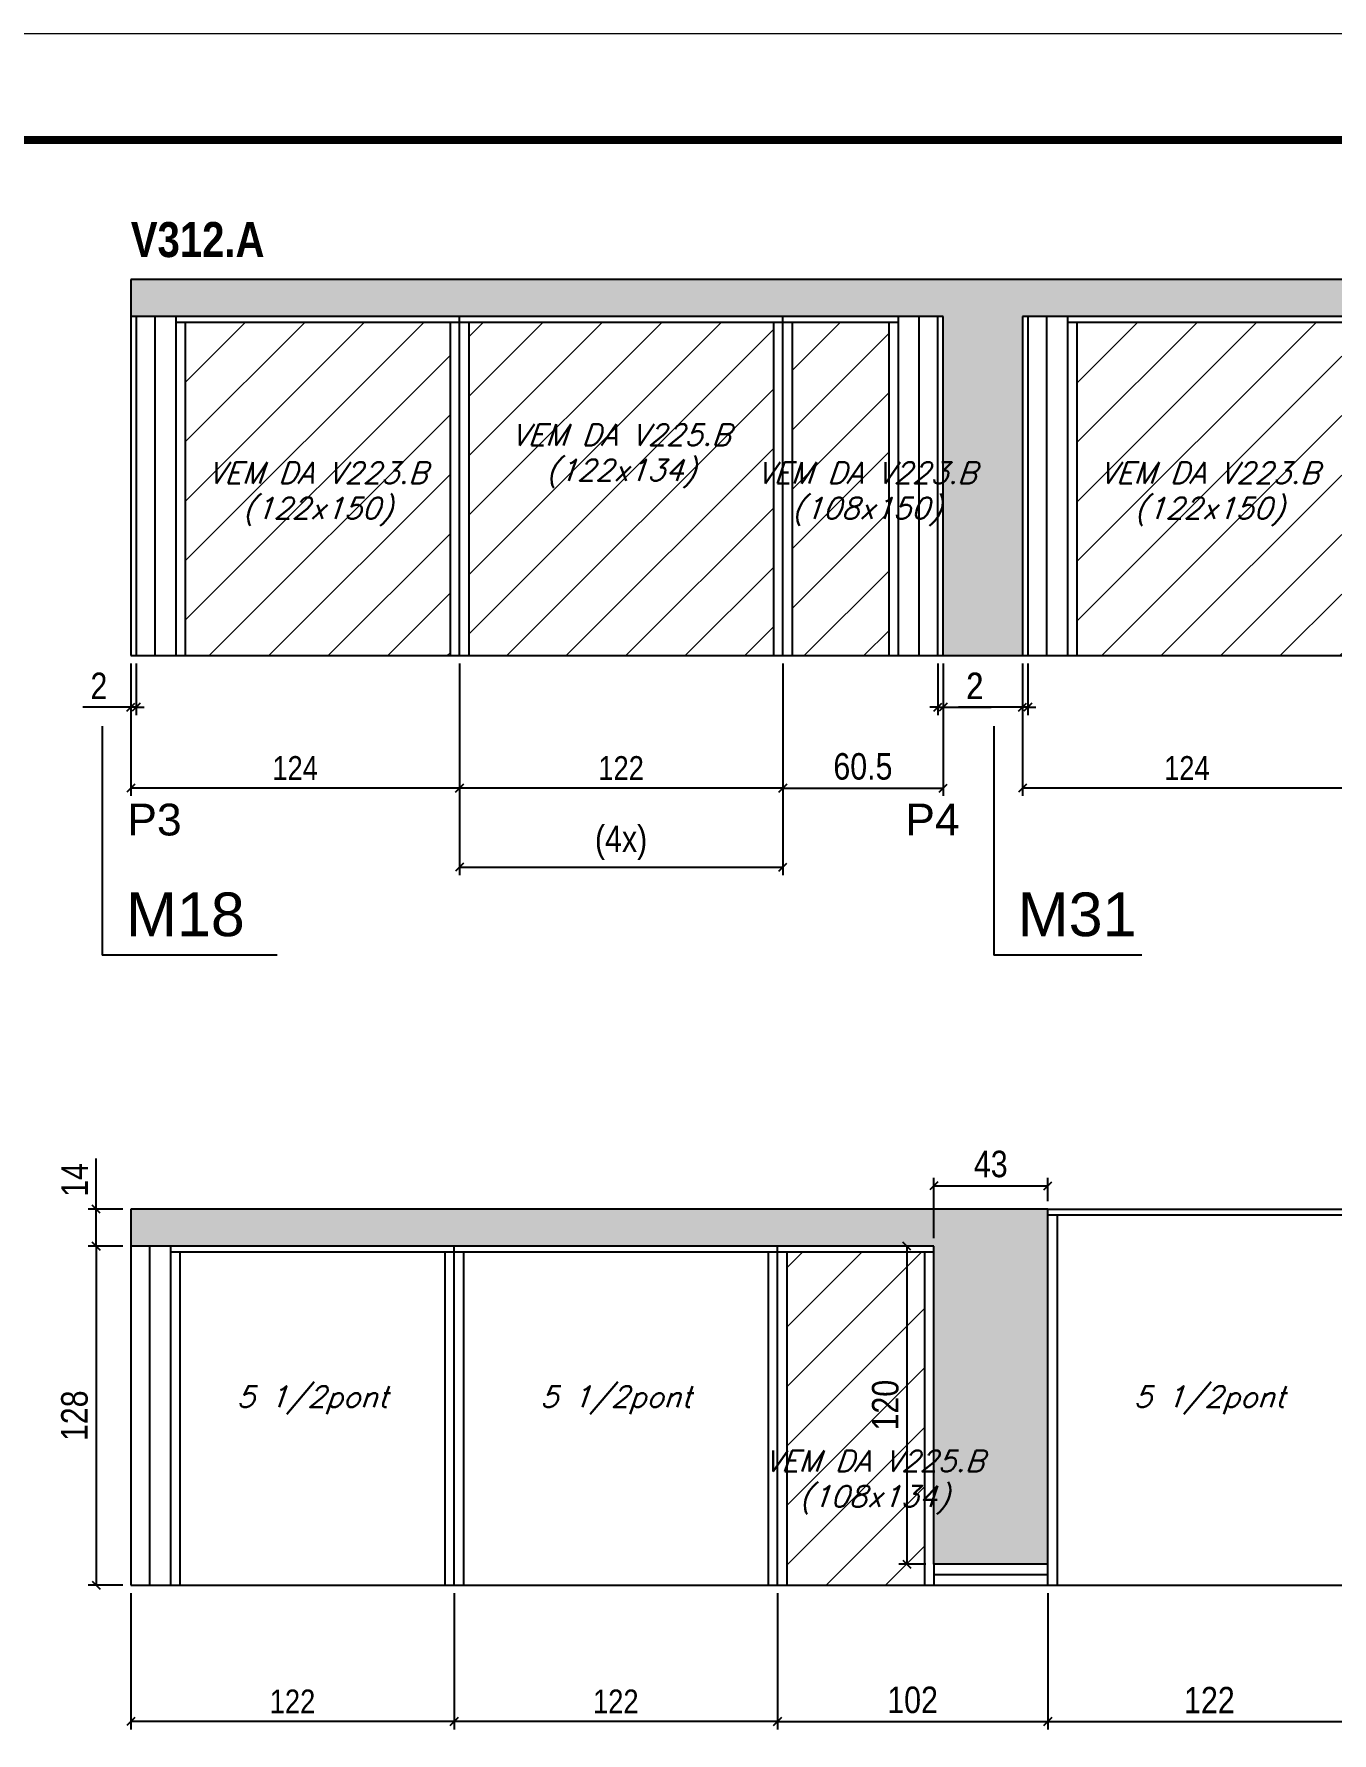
# Model space of a CAD drawing. Extents: x 13154 to 22413, y 1253 to 30260.
# Drawn here: x 16723 to 17213, y 28079 to 28721 of the extents above; entities that cross this region are included whole.
import ezdxf

# ---------------------------------------------------------------- set-up
doc = ezdxf.new("R2010")
doc.units = 0
doc.linetypes.add('DASHED', pattern=[0.75, 0.5, -0.25])
for name, color, linetype in [('5', 5, 'Continuous'), ('COTA', 241, 'Continuous'), ('NOMENCLATURA', 7, 'Continuous'), ('Painéis', 200, 'Continuous'), ('SARR_2.2x7', 40, 'Continuous'), ('SARR_3.5x7', 81, 'Continuous'), ('SARR_EDITAR', 141, 'Continuous'), ('texto', 7, 'Continuous')]:
    doc.layers.add(name, color=color, linetype=linetype)
for name, color, linetype, lineweight in [('Folhas', 255, 'Continuous', 9), ('Hachura', 251, 'Continuous', 9), ('SARRAFO DE PRESSAO', 251, 'DASHED', 9)]:
    doc.layers.add(name, color=color, linetype=linetype, lineweight=lineweight)
doc.styles.add('COTA TECNICA', font='techl___.ttf', dxfattribs={"height": 10})
doc.styles.add('COTA TECNICA-50', font='techl___.ttf', dxfattribs={"height": 9})
doc.styles.add('Romans', font='romans.shx')
doc.styles.get("Standard").update_dxf_attribs({"font": 'arial.ttf'})
doc.styles.add('TECNICA', font='techb___.ttf', dxfattribs={"height": 10})
doc.dimstyles.new('COTA PAINEL-50', dxfattribs={"dimtxt": 9, "dimasz": 3, "dimexe": 3, "dimexo": 3, "dimgap": 3, "dimtad": 1, "dimdec": 1, "dimzin": 12, "dimdsep": 46, "dimtxsty": 'COTA TECNICA-50', "dimblk1": 'OBLIQUE', "dimblk2": 'OBLIQUE', "dimsah": 1, "dimcen": 0.9, "dimclrd": 4, "dimclre": 4, "dimclrt": 240, "dimadec": 1, "dimazin": 3, "dimtfac": 1, "dimtdec": 1, "dimtmove": 0, "dimatfit": 3, "dimfxl": 1, "dimtolj": 1, "dimtzin": 12, "dimarcsym": 0})
doc.dimstyles.new('PAINEL', dxfattribs={"dimtxt": 10, "dimasz": 3, "dimexe": 3, "dimexo": 3, "dimgap": 3, "dimtad": 1, "dimdec": 1, "dimzin": 12, "dimdsep": 46, "dimtxsty": 'COTA TECNICA', "dimblk1": 'OBLIQUE', "dimblk2": 'OBLIQUE', "dimsah": 1, "dimcen": 0.9, "dimclrd": 4, "dimclre": 4, "dimclrt": 240, "dimadec": 1, "dimazin": 3, "dimtfac": 1, "dimtdec": 1, "dimtmove": 0, "dimatfit": 3, "dimfxl": 1, "dimtolj": 1, "dimtzin": 12, "dimarcsym": 0})

# ---------------------------------------------------------------- blocks, each defined once
blk = doc.blocks.new('9999999999')
at = {"layer": 'Folhas'}
blk.add_lwpolyline([(98138.98, 34190.21), (99623.98, 34190.21), (99623.98, 35240.21), (98138.98, 35240.21)], close=True, dxfattribs=at)
at = {"layer": 'Folhas', "color": 30, "const_width": 3}
blk.add_lwpolyline([(98213.98, 34230.21), (99583.98, 34230.21), (99583.98, 35200.21), (98213.98, 35200.21)], close=True, dxfattribs=at)
blk = doc.blocks.new('_Oblique')
at = {"color": 0, "linetype": 'ByBlock', "lineweight": -2}
blk.add_line((-0.5, -0.5), (0.5, 0.5), dxfattribs=at)
blk = doc.blocks.new('*D270')
at = {"layer": 'COTA', "color": 4, "linetype": 'ByBlock', "lineweight": -2, "transparency": 16777216}
for p, q in [((16883.48, 28482.88), (16883.48, 28432.89)), ((17005.48, 28482.88), (17005.48, 28432.89)), ((17005.48, 28435.89), (16883.48, 28435.89))]:
    blk.add_line(p, q, dxfattribs=at)
at = {"layer": 'Defpoints', "color": 0, "linetype": 'ByBlock', "transparency": 16777216}
for p in [(16883.48, 28485.88), (17005.48, 28485.88), (16883.48, 28435.89)]:
    blk.add_point(p, dxfattribs=at)
at = {"layer": 'COTA', "color": 4, "linetype": 'ByBlock', "lineweight": -2, "transparency": 16777216, "xscale": 3, "yscale": 3, "zscale": 3, "rotation": 180}
blk.add_blockref('_Oblique', (16883.48, 28435.89), dxfattribs=at)
at = {"layer": 'COTA', "color": 4, "linetype": 'ByBlock', "lineweight": -2, "transparency": 16777216, "xscale": 3, "yscale": 3, "zscale": 3}
blk.add_blockref('_Oblique', (17005.48, 28435.89), dxfattribs=at)
at = {"layer": 'COTA', "color": 240, "linetype": 'ByBlock', "transparency": 16777216, "insert": (16944.48, 28443.44), "char_height": 9, "attachment_point": 5, "style": 'COTA TECNICA-50'}
blk.add_mtext('\\A1;122', dxfattribs=at)
blk = doc.blocks.new('*D1448')
at = {"layer": 'COTA', "color": 4, "linetype": 'ByBlock', "lineweight": -2, "transparency": 16777216}
for p, q in [((16759.48, 28482.88), (16759.48, 28432.89)), ((16883.48, 28482.88), (16883.48, 28432.89)), ((16883.48, 28435.89), (16759.48, 28435.89))]:
    blk.add_line(p, q, dxfattribs=at)
at = {"layer": 'Defpoints', "color": 0, "linetype": 'ByBlock', "transparency": 16777216}
for p in [(16759.48, 28485.88), (16883.48, 28485.88), (16759.48, 28435.89)]:
    blk.add_point(p, dxfattribs=at)
at = {"layer": 'COTA', "color": 4, "linetype": 'ByBlock', "lineweight": -2, "transparency": 16777216, "xscale": 3, "yscale": 3, "zscale": 3, "rotation": 180}
blk.add_blockref('_Oblique', (16759.48, 28435.89), dxfattribs=at)
at = {"layer": 'COTA', "color": 4, "linetype": 'ByBlock', "lineweight": -2, "transparency": 16777216, "xscale": 3, "yscale": 3, "zscale": 3}
blk.add_blockref('_Oblique', (16883.48, 28435.89), dxfattribs=at)
at = {"layer": 'COTA', "color": 240, "linetype": 'ByBlock', "transparency": 16777216, "insert": (16821.48, 28443.45), "char_height": 9, "attachment_point": 5, "style": 'COTA TECNICA-50'}
blk.add_mtext('\\A1;124', dxfattribs=at)
blk = doc.blocks.new('*D1449')
at = {"layer": 'COTA', "color": 4, "linetype": 'ByBlock', "lineweight": -2, "transparency": 16777216}
for p, q in [((17005.48, 28482.88), (17005.48, 28432.89)), ((17065.98, 28482.88), (17065.98, 28432.89)), ((17005.48, 28435.89), (17065.98, 28435.89))]:
    blk.add_line(p, q, dxfattribs=at)
at = {"layer": 'Defpoints', "color": 0, "linetype": 'ByBlock', "transparency": 16777216}
for p in [(17005.48, 28485.88), (17065.98, 28485.88), (17065.98, 28435.89)]:
    blk.add_point(p, dxfattribs=at)
at = {"layer": 'COTA', "color": 4, "linetype": 'ByBlock', "lineweight": -2, "transparency": 16777216, "xscale": 3, "yscale": 3, "zscale": 3, "rotation": 180}
blk.add_blockref('_Oblique', (17005.48, 28435.89), dxfattribs=at)
at = {"layer": 'COTA', "color": 4, "linetype": 'ByBlock', "lineweight": -2, "transparency": 16777216, "xscale": 3, "yscale": 3, "zscale": 3}
blk.add_blockref('_Oblique', (17065.98, 28435.89), dxfattribs=at)
at = {"layer": 'COTA', "color": 240, "linetype": 'ByBlock', "transparency": 16777216, "insert": (17035.73, 28444), "char_height": 10, "attachment_point": 5, "style": 'COTA TECNICA'}
blk.add_mtext('\\A1;60.5', dxfattribs=at)
blk = doc.blocks.new('*D1450')
at = {"layer": 'COTA', "color": 4, "linetype": 'ByBlock', "lineweight": -2, "transparency": 16777216}
for p, q in [((16883.48, 28482.88), (16883.48, 28403.02)), ((17005.48, 28482.88), (17005.48, 28403.02)), ((16883.48, 28406.02), (17005.48, 28406.02))]:
    blk.add_line(p, q, dxfattribs=at)
at = {"layer": 'Defpoints', "color": 0, "linetype": 'ByBlock', "transparency": 16777216}
for p in [(16883.48, 28485.88), (17005.48, 28485.88), (17005.48, 28406.02)]:
    blk.add_point(p, dxfattribs=at)
at = {"layer": 'COTA', "color": 4, "linetype": 'ByBlock', "lineweight": -2, "transparency": 16777216, "xscale": 3, "yscale": 3, "zscale": 3, "rotation": 180}
blk.add_blockref('_Oblique', (16883.48, 28406.02), dxfattribs=at)
at = {"layer": 'COTA', "color": 4, "linetype": 'ByBlock', "lineweight": -2, "transparency": 16777216, "xscale": 3, "yscale": 3, "zscale": 3}
blk.add_blockref('_Oblique', (17005.48, 28406.02), dxfattribs=at)
at = {"layer": 'COTA', "color": 240, "linetype": 'ByBlock', "transparency": 16777216, "insert": (16944.48, 28415.24), "char_height": 10, "attachment_point": 5, "style": 'COTA TECNICA'}
blk.add_mtext('\\A1;(4x)', dxfattribs=at)
blk = doc.blocks.new('*D1451')
at = {"layer": 'COTA', "color": 4, "linetype": 'ByBlock', "lineweight": -2, "transparency": 16777216}
for p, q in [((16759.48, 28482.88), (16759.48, 28463.46)), ((16761.48, 28482.88), (16761.48, 28463.46)), ((16759.48, 28466.46), (16741.37, 28466.46)), ((16761.48, 28466.46), (16759.48, 28466.46)), ((16761.48, 28466.46), (16764.48, 28466.46))]:
    blk.add_line(p, q, dxfattribs=at)
at = {"layer": 'Defpoints', "color": 0, "linetype": 'ByBlock', "transparency": 16777216}
for p in [(16759.48, 28485.88), (16761.48, 28485.88), (16759.48, 28466.46)]:
    blk.add_point(p, dxfattribs=at)
at = {"layer": 'COTA', "color": 4, "linetype": 'ByBlock', "lineweight": -2, "transparency": 16777216, "xscale": 3, "yscale": 3, "zscale": 3}
blk.add_blockref('_Oblique', (16759.48, 28466.46), dxfattribs=at)
at = {"layer": 'COTA', "color": 4, "linetype": 'ByBlock', "lineweight": -2, "transparency": 16777216, "xscale": 3, "yscale": 3, "zscale": 3, "rotation": 180}
blk.add_blockref('_Oblique', (16761.48, 28466.46), dxfattribs=at)
at = {"layer": 'COTA', "color": 240, "linetype": 'ByBlock', "transparency": 16777216, "insert": (16747.43, 28474.46), "char_height": 10, "attachment_point": 5, "style": 'COTA TECNICA'}
blk.add_mtext('\\A1;2', dxfattribs=at)
blk = doc.blocks.new('*D271')
at = {"layer": 'COTA', "color": 4, "linetype": 'ByBlock', "lineweight": -2, "transparency": 16777216}
for p, q in [((17063.98, 28482.88), (17063.98, 28463.46)), ((17065.98, 28482.88), (17065.98, 28463.46)), ((17063.98, 28466.46), (17060.98, 28466.46)), ((17063.98, 28466.46), (17065.98, 28466.46)), ((17065.98, 28466.46), (17084.09, 28466.46))]:
    blk.add_line(p, q, dxfattribs=at)
at = {"layer": 'Defpoints', "color": 0, "linetype": 'ByBlock', "transparency": 16777216}
for p in [(17063.98, 28485.88), (17065.98, 28485.88), (17065.98, 28466.46)]:
    blk.add_point(p, dxfattribs=at)
at = {"layer": 'COTA', "color": 4, "linetype": 'ByBlock', "lineweight": -2, "transparency": 16777216, "xscale": 3, "yscale": 3, "zscale": 3}
blk.add_blockref('_Oblique', (17063.98, 28466.46), dxfattribs=at)
at = {"layer": 'COTA', "color": 4, "linetype": 'ByBlock', "lineweight": -2, "transparency": 16777216, "xscale": 3, "yscale": 3, "zscale": 3, "rotation": 180}
blk.add_blockref('_Oblique', (17065.98, 28466.46), dxfattribs=at)
at = {"layer": 'COTA', "color": 240, "linetype": 'ByBlock', "transparency": 16777216, "insert": (17078.04, 28474.46), "char_height": 10, "attachment_point": 5, "style": 'COTA TECNICA'}
blk.add_mtext('\\A1;2', dxfattribs=at)
blk = doc.blocks.new('*D1305')
at = {"layer": 'COTA', "color": 4, "linetype": 'ByBlock', "lineweight": -2, "transparency": 16777216}
for p, q in [((17095.98, 28482.88), (17095.98, 28432.89)), ((17219.98, 28482.88), (17219.98, 28432.89)), ((17219.98, 28435.89), (17095.98, 28435.89))]:
    blk.add_line(p, q, dxfattribs=at)
at = {"layer": 'Defpoints', "color": 0, "linetype": 'ByBlock', "transparency": 16777216}
for p in [(17095.98, 28485.88), (17219.98, 28485.88), (17095.98, 28435.89)]:
    blk.add_point(p, dxfattribs=at)
at = {"layer": 'COTA', "color": 4, "linetype": 'ByBlock', "lineweight": -2, "transparency": 16777216, "xscale": 3, "yscale": 3, "zscale": 3, "rotation": 180}
blk.add_blockref('_Oblique', (17095.98, 28435.89), dxfattribs=at)
at = {"layer": 'COTA', "color": 4, "linetype": 'ByBlock', "lineweight": -2, "transparency": 16777216, "xscale": 3, "yscale": 3, "zscale": 3}
blk.add_blockref('_Oblique', (17219.98, 28435.89), dxfattribs=at)
at = {"layer": 'COTA', "color": 240, "linetype": 'ByBlock', "transparency": 16777216, "insert": (17157.98, 28443.45), "char_height": 9, "attachment_point": 5, "style": 'COTA TECNICA-50'}
blk.add_mtext('\\A1;124', dxfattribs=at)
blk = doc.blocks.new('*D1308')
at = {"layer": 'COTA', "color": 4, "linetype": 'ByBlock', "lineweight": -2, "transparency": 16777216}
for p, q in [((17095.98, 28482.88), (17095.98, 28463.46)), ((17097.98, 28482.88), (17097.98, 28463.46)), ((17095.98, 28466.46), (17071.82, 28466.46)), ((17097.98, 28466.46), (17095.98, 28466.46)), ((17097.98, 28466.46), (17100.98, 28466.46))]:
    blk.add_line(p, q, dxfattribs=at)
at = {"layer": 'Defpoints', "color": 0, "linetype": 'ByBlock', "transparency": 16777216}
for p in [(17095.98, 28485.88), (17097.98, 28485.88), (17095.98, 28466.46)]:
    blk.add_point(p, dxfattribs=at)
at = {"layer": 'COTA', "color": 4, "linetype": 'ByBlock', "lineweight": -2, "transparency": 16777216, "xscale": 3, "yscale": 3, "zscale": 3}
blk.add_blockref('_Oblique', (17095.98, 28466.46), dxfattribs=at)
at = {"layer": 'COTA', "color": 4, "linetype": 'ByBlock', "lineweight": -2, "transparency": 16777216, "xscale": 3, "yscale": 3, "zscale": 3, "rotation": 180}
blk.add_blockref('_Oblique', (17097.98, 28466.46), dxfattribs=at)
at = {"layer": 'COTA', "color": 240, "linetype": 'ByBlock', "transparency": 16777216, "insert": (17077.87, 28474.46), "char_height": 10, "attachment_point": 5, "style": 'COTA TECNICA'}
blk.add_mtext('\\A1;2', dxfattribs=at)
blk = doc.blocks.new('*D1314')
at = {"layer": 'COTA', "color": 4, "linetype": 'ByBlock', "lineweight": -2, "transparency": 16777216}
for p, q in [((17095.98, 28482.88), (17095.98, 28463.46)), ((17097.98, 28482.88), (17097.98, 28463.46)), ((17095.98, 28466.46), (17071.82, 28466.46)), ((17097.98, 28466.46), (17095.98, 28466.46)), ((17097.98, 28466.46), (17100.98, 28466.46))]:
    blk.add_line(p, q, dxfattribs=at)
at = {"layer": 'Defpoints', "color": 0, "linetype": 'ByBlock', "transparency": 16777216}
for p in [(17095.98, 28485.88), (17097.98, 28485.88), (17095.98, 28466.46)]:
    blk.add_point(p, dxfattribs=at)
at = {"layer": 'COTA', "color": 4, "linetype": 'ByBlock', "lineweight": -2, "transparency": 16777216, "xscale": 3, "yscale": 3, "zscale": 3}
blk.add_blockref('_Oblique', (17095.98, 28466.46), dxfattribs=at)
at = {"layer": 'COTA', "color": 4, "linetype": 'ByBlock', "lineweight": -2, "transparency": 16777216, "xscale": 3, "yscale": 3, "zscale": 3, "rotation": 180}
blk.add_blockref('_Oblique', (17097.98, 28466.46), dxfattribs=at)
at = {"layer": 'COTA', "color": 240, "linetype": 'ByBlock', "transparency": 16777216, "insert": (17077.87, 28474.46), "char_height": 10, "attachment_point": 5, "style": 'COTA TECNICA'}
blk.add_mtext('\\A1;2', dxfattribs=at)
blk = doc.blocks.new('*D248')
at = {"layer": 'COTA', "color": 4, "linetype": 'ByBlock', "lineweight": -2, "transparency": 16777216}
for p, q in [((16881.48, 28131.89), (16881.48, 28080.46)), ((17003.48, 28131.89), (17003.48, 28080.46)), ((17003.48, 28083.46), (16881.48, 28083.46))]:
    blk.add_line(p, q, dxfattribs=at)
at = {"layer": 'Defpoints', "color": 0, "linetype": 'ByBlock', "transparency": 16777216}
for p in [(16881.48, 28134.89), (17003.48, 28134.89), (16881.48, 28083.46)]:
    blk.add_point(p, dxfattribs=at)
at = {"layer": 'COTA', "color": 4, "linetype": 'ByBlock', "lineweight": -2, "transparency": 16777216, "xscale": 3, "yscale": 3, "zscale": 3, "rotation": 180}
blk.add_blockref('_Oblique', (16881.48, 28083.46), dxfattribs=at)
at = {"layer": 'COTA', "color": 4, "linetype": 'ByBlock', "lineweight": -2, "transparency": 16777216, "xscale": 3, "yscale": 3, "zscale": 3}
blk.add_blockref('_Oblique', (17003.48, 28083.46), dxfattribs=at)
at = {"layer": 'COTA', "color": 240, "linetype": 'ByBlock', "transparency": 16777216, "insert": (16942.48, 28091.02), "char_height": 9, "attachment_point": 5, "style": 'COTA TECNICA-50'}
blk.add_mtext('\\A1;122', dxfattribs=at)
blk = doc.blocks.new('*D1315')
at = {"layer": 'COTA', "color": 4, "linetype": 'ByBlock', "lineweight": -2, "transparency": 16777216}
for p, q in [((16759.48, 28131.89), (16759.48, 28080.46)), ((16881.48, 28131.89), (16881.48, 28080.46)), ((16881.48, 28083.46), (16759.48, 28083.46))]:
    blk.add_line(p, q, dxfattribs=at)
at = {"layer": 'Defpoints', "color": 0, "linetype": 'ByBlock', "transparency": 16777216}
for p in [(16759.48, 28134.89), (16881.48, 28134.89), (16759.48, 28083.46)]:
    blk.add_point(p, dxfattribs=at)
at = {"layer": 'COTA', "color": 4, "linetype": 'ByBlock', "lineweight": -2, "transparency": 16777216, "xscale": 3, "yscale": 3, "zscale": 3, "rotation": 180}
blk.add_blockref('_Oblique', (16759.48, 28083.46), dxfattribs=at)
at = {"layer": 'COTA', "color": 4, "linetype": 'ByBlock', "lineweight": -2, "transparency": 16777216, "xscale": 3, "yscale": 3, "zscale": 3}
blk.add_blockref('_Oblique', (16881.48, 28083.46), dxfattribs=at)
at = {"layer": 'COTA', "color": 240, "linetype": 'ByBlock', "transparency": 16777216, "insert": (16820.48, 28091.02), "char_height": 9, "attachment_point": 5, "style": 'COTA TECNICA-50'}
blk.add_mtext('\\A1;122', dxfattribs=at)
blk = doc.blocks.new('*D1316')
at = {"layer": 'COTA', "color": 4, "linetype": 'ByBlock', "lineweight": -2, "transparency": 16777216}
for p, q in [((17003.48, 28131.89), (17003.48, 28080.46)), ((17105.48, 28131.89), (17105.48, 28080.46)), ((17003.48, 28083.46), (17105.48, 28083.46))]:
    blk.add_line(p, q, dxfattribs=at)
at = {"layer": 'Defpoints', "color": 0, "linetype": 'ByBlock', "transparency": 16777216}
for p in [(17003.48, 28134.89), (17105.48, 28134.89), (17105.48, 28083.46)]:
    blk.add_point(p, dxfattribs=at)
at = {"layer": 'COTA', "color": 4, "linetype": 'ByBlock', "lineweight": -2, "transparency": 16777216, "xscale": 3, "yscale": 3, "zscale": 3, "rotation": 180}
blk.add_blockref('_Oblique', (17003.48, 28083.46), dxfattribs=at)
at = {"layer": 'COTA', "color": 4, "linetype": 'ByBlock', "lineweight": -2, "transparency": 16777216, "xscale": 3, "yscale": 3, "zscale": 3}
blk.add_blockref('_Oblique', (17105.48, 28083.46), dxfattribs=at)
at = {"layer": 'COTA', "color": 240, "linetype": 'ByBlock', "transparency": 16777216, "insert": (17054.48, 28091.56), "char_height": 10, "attachment_point": 5, "style": 'COTA TECNICA'}
blk.add_mtext('\\A1;102', dxfattribs=at)
blk = doc.blocks.new('*D1340')
at = {"layer": 'COTA', "color": 4, "linetype": 'ByBlock', "lineweight": -2, "transparency": 16777216}
for p, q in [((17059.48, 28262.89), (17049.31, 28262.89)), ((17052.31, 28262.89), (17052.31, 28142.89)), ((17059.48, 28142.89), (17049.31, 28142.89))]:
    blk.add_line(p, q, dxfattribs=at)
at = {"layer": 'Defpoints', "color": 0, "linetype": 'ByBlock', "transparency": 16777216}
for p in [(17062.48, 28262.89), (17052.31, 28142.89), (17062.48, 28142.89)]:
    blk.add_point(p, dxfattribs=at)
at = {"layer": 'COTA', "color": 4, "linetype": 'ByBlock', "lineweight": -2, "transparency": 16777216, "xscale": 3, "yscale": 3, "zscale": 3}
for p, rotation in [((17052.31, 28262.89), 90), ((17052.31, 28142.89), 270)]:
    blk.add_blockref('_Oblique', p, dxfattribs=dict(at, rotation=rotation))
at = {"layer": 'COTA', "color": 240, "linetype": 'ByBlock', "transparency": 16777216, "insert": (17044.21, 28202.89), "char_height": 10, "attachment_point": 5, "rotation": 90, "style": 'COTA TECNICA'}
blk.add_mtext('\\A1;120', dxfattribs=at)
blk = doc.blocks.new('*D1341')
at = {"layer": 'COTA', "color": 4, "linetype": 'ByBlock', "lineweight": -2, "transparency": 16777216}
for p, q in [((17062.48, 28265.89), (17062.48, 28288.67)), ((17062.48, 28285.67), (17105.48, 28285.67)), ((17105.48, 28279.89), (17105.48, 28288.67))]:
    blk.add_line(p, q, dxfattribs=at)
at = {"layer": 'Defpoints', "color": 0, "linetype": 'ByBlock', "transparency": 16777216}
for p in [(17105.48, 28285.67), (17105.48, 28276.89), (17062.48, 28262.89)]:
    blk.add_point(p, dxfattribs=at)
at = {"layer": 'COTA', "color": 4, "linetype": 'ByBlock', "lineweight": -2, "transparency": 16777216, "xscale": 3, "yscale": 3, "zscale": 3, "rotation": 180}
blk.add_blockref('_Oblique', (17062.48, 28285.67), dxfattribs=at)
at = {"layer": 'COTA', "color": 4, "linetype": 'ByBlock', "lineweight": -2, "transparency": 16777216, "xscale": 3, "yscale": 3, "zscale": 3}
blk.add_blockref('_Oblique', (17105.48, 28285.67), dxfattribs=at)
at = {"layer": 'COTA', "color": 240, "linetype": 'ByBlock', "transparency": 16777216, "insert": (17083.98, 28293.89), "char_height": 10, "attachment_point": 5, "style": 'COTA TECNICA'}
blk.add_mtext('\\A1;43', dxfattribs=at)
blk = doc.blocks.new('*D1342')
at = {"layer": 'COTA', "color": 4, "linetype": 'ByBlock', "lineweight": -2, "transparency": 16777216}
for p, q in [((16756.48, 28262.89), (16743.35, 28262.89)), ((16746.35, 28262.89), (16746.35, 28134.89)), ((16756.48, 28134.89), (16743.35, 28134.89))]:
    blk.add_line(p, q, dxfattribs=at)
at = {"layer": 'Defpoints', "color": 0, "linetype": 'ByBlock', "transparency": 16777216}
for p in [(16759.48, 28262.89), (16746.35, 28134.89), (16759.48, 28134.89)]:
    blk.add_point(p, dxfattribs=at)
at = {"layer": 'COTA', "color": 4, "linetype": 'ByBlock', "lineweight": -2, "transparency": 16777216, "xscale": 3, "yscale": 3, "zscale": 3}
for p, rotation in [((16746.35, 28262.89), 90), ((16746.35, 28134.89), 270)]:
    blk.add_blockref('_Oblique', p, dxfattribs=dict(at, rotation=rotation))
at = {"layer": 'COTA', "color": 240, "linetype": 'ByBlock', "transparency": 16777216, "insert": (16738.25, 28198.89), "char_height": 10, "attachment_point": 5, "rotation": 90, "style": 'COTA TECNICA'}
blk.add_mtext('\\A1;128', dxfattribs=at)
blk = doc.blocks.new('*D1343')
at = {"layer": 'COTA', "color": 4, "linetype": 'ByBlock', "lineweight": -2, "transparency": 16777216}
for p, q in [((16746.35, 28276.89), (16746.35, 28296)), ((16756.48, 28276.89), (16743.35, 28276.89)), ((16746.35, 28262.89), (16746.35, 28276.89)), ((16756.48, 28262.89), (16743.35, 28262.89))]:
    blk.add_line(p, q, dxfattribs=at)
at = {"layer": 'Defpoints', "color": 0, "linetype": 'ByBlock', "transparency": 16777216}
for p in [(16746.35, 28276.89), (16759.48, 28276.89), (16759.48, 28262.89)]:
    blk.add_point(p, dxfattribs=at)
at = {"layer": 'COTA', "color": 4, "linetype": 'ByBlock', "lineweight": -2, "transparency": 16777216, "xscale": 3, "yscale": 3, "zscale": 3}
for p, rotation in [((16746.35, 28276.89), 90), ((16746.35, 28262.89), 270)]:
    blk.add_blockref('_Oblique', p, dxfattribs=dict(at, rotation=rotation))
at = {"layer": 'COTA', "color": 240, "linetype": 'ByBlock', "transparency": 16777216, "insert": (16738.27, 28287.94), "char_height": 10, "attachment_point": 5, "rotation": 90, "style": 'COTA TECNICA'}
blk.add_mtext('\\A1;14', dxfattribs=at)
blk = doc.blocks.new('*D1344')
at = {"layer": 'COTA', "color": 4, "linetype": 'ByBlock', "lineweight": -2, "transparency": 16777216}
for p, q in [((17105.48, 28131.89), (17105.48, 28080.46)), ((17227.48, 28131.89), (17227.48, 28080.46)), ((17105.48, 28083.46), (17227.48, 28083.46))]:
    blk.add_line(p, q, dxfattribs=at)
at = {"layer": 'Defpoints', "color": 0, "linetype": 'ByBlock', "transparency": 16777216}
for p in [(17105.48, 28134.89), (17227.48, 28134.89), (17227.48, 28083.46)]:
    blk.add_point(p, dxfattribs=at)
at = {"layer": 'COTA', "color": 4, "linetype": 'ByBlock', "lineweight": -2, "transparency": 16777216, "xscale": 3, "yscale": 3, "zscale": 3, "rotation": 180}
blk.add_blockref('_Oblique', (17105.48, 28083.46), dxfattribs=at)
at = {"layer": 'COTA', "color": 4, "linetype": 'ByBlock', "lineweight": -2, "transparency": 16777216, "xscale": 3, "yscale": 3, "zscale": 3}
blk.add_blockref('_Oblique', (17227.48, 28083.46), dxfattribs=at)
at = {"layer": 'COTA', "color": 240, "linetype": 'ByBlock', "transparency": 16777216, "insert": (17166.48, 28091.52), "char_height": 10, "attachment_point": 5, "style": 'COTA TECNICA'}
blk.add_mtext('\\A1;122', dxfattribs=at)

msp = doc.modelspace()

# ---------------------------------------------------------------- hatches: boundary and pattern name
at = {"layer": 'COTA', "linetype": 'ByBlock'}
h = msp.add_hatch(dxfattribs=at)
h.set_pattern_fill('AR-CONC', color=256, scale=0.03)
h.set_pattern_definition([(50, (-115866.6203, -5371.0305), (5.46554007, -0.47817257), [0.5715, -6.2865]), (355, (-115866.62, -5371.0305), (-1.05730264, 5.73170536), [0.4572, -5.02921753]), (100.4514447, (-115866.165, -5371.0704), (4.40823741, 5.25353256), [0.48570026, -5.34270734]), (46.1842, (-115866.62, -5369.5065), (8.13237123, -1.26126984), [0.85725, -9.42975]), (96.6355576, (-115865.9426, -5369.612), (7.122124, 7.42278374), [0.7285507, -8.01406824]), (351.184151, (-115866.62, -5369.5065), (7.122124, 7.42278374), [0.685799, -7.54379196]), (21, (-115865.8583, -5369.8875), (4.54843174, -3.06795595), [0.5715, -6.2865]), (326, (-115865.858, -5369.8875), (1.85406085, 5.52563898), [0.4572, -5.0292]), (71.451445, (-115865.479, -5370.143), (6.40249258, 2.45768307), [0.48570026, -5.34269813]), (37.5, (-115866.6203, -5371.0305), (0.092658098, 2.536651166), [0, -4.96824, 0, -5.1054, 0, -5.04825]), (7.5, (-115866.6203, -5371.0305), (2.004589875, 3.005417245), [0, -2.91084, 0, -4.85394, 0, -1.92405]), (327.5, (-115868.3195, -5371.0305), (4.067717855, -0.17186232), [0, -1.905, 0, -5.9436, 0, -7.8867]), (317.5, (-115869.0815, -5371.0305), (4.44387544, 0.76279473), [0, -2.4765, 0, -3.94716, 0, -5.6007])])
h.paths.add_polyline_path([(17434.98, 28613.88), (17743.98, 28613.88), (17743.98, 28627.88), (16759.48, 28627.88), (16759.48, 28613.88), (17065.98, 28613.88), (17065.98, 28485.88), (17095.98, 28485.88), (17095.98, 28613.88), (17404.98, 28613.88), (17404.98, 28485.88), (17434.98, 28485.88)])
h = msp.add_hatch(dxfattribs=at)
h.set_pattern_fill('AR-CONC', color=256, scale=0.03)
h.set_pattern_definition([(50, (-115866.6203, -5432.9025), (5.46554007, -0.47817257), [0.5715, -6.2865]), (355, (-115866.62, -5432.9025), (-1.05730264, 5.73170536), [0.4572, -5.02921753]), (100.4514447, (-115866.165, -5432.9423), (4.40823741, 5.25353256), [0.48570026, -5.34270734]), (46.1842, (-115866.62, -5431.3785), (8.13237123, -1.26126984), [0.85725, -9.42975]), (96.6355576, (-115865.9426, -5431.4836), (7.122124, 7.42278374), [0.7285507, -8.01406824]), (351.184151, (-115866.62, -5431.3785), (7.122124, 7.42278374), [0.685799, -7.54379196]), (21, (-115865.8583, -5431.7595), (4.54843174, -3.06795595), [0.5715, -6.2865]), (326, (-115865.858, -5431.7595), (1.85406085, 5.52563898), [0.4572, -5.0292]), (71.451445, (-115865.479, -5432.015), (6.40249258, 2.45768307), [0.48570026, -5.34269813]), (37.5, (-115866.6203, -5432.9025), (0.092658098, 2.536651166), [0, -4.96824, 0, -5.1054, 0, -5.04825]), (7.5, (-115866.6203, -5432.9025), (2.004589875, 3.005417245), [0, -2.91084, 0, -4.85394, 0, -1.92405]), (327.5, (-115868.3195, -5432.9025), (4.067717855, -0.17186232), [0, -1.905, 0, -5.9436, 0, -7.8867]), (317.5, (-115869.0815, -5432.9025), (4.44387544, 0.76279473), [0, -2.4765, 0, -3.94716, 0, -5.6007])])
h.paths.add_polyline_path([(17062.48, 28142.89), (17105.48, 28142.89), (17105.48, 28276.89), (16759.48, 28276.89), (16759.48, 28262.89), (17062.48, 28262.89)])
at = {"layer": 'Hachura', "linetype": 'ByBlock'}
h = msp.add_hatch(dxfattribs=at)
h.set_pattern_fill('ANSI31', color=256, scale=5)
h.paths.add_polyline_path([(16879.98, 28485.88), (16879.98, 28611.68), (16779.98, 28611.68), (16779.98, 28485.88)])
h.paths.add_polyline_path([(17045.48, 28611.68), (17008.98, 28611.68), (17008.98, 28485.88), (17045.48, 28485.88)])
h.paths.add_polyline_path([(17216.48, 28611.68), (17116.48, 28611.68), (17116.48, 28485.88), (17216.48, 28485.88)])
h.paths.add_polyline_path([(17384.48, 28611.68), (17345.48, 28611.68), (17345.48, 28485.88), (17384.48, 28485.88)])
h.paths.add_polyline_path([(17555.48, 28485.88), (17555.48, 28611.68), (17455.48, 28611.68), (17455.48, 28485.88)])
h.paths.add_polyline_path([(17723.48, 28485.88), (17723.48, 28611.68), (17684.48, 28611.68), (17684.48, 28485.88)])
h = msp.add_hatch(dxfattribs=at)
h.set_pattern_fill('ANSI31', color=256, scale=5)
h.paths.add_polyline_path([(17001.98, 28485.88), (17001.98, 28611.68), (16886.98, 28611.68), (16886.98, 28485.88)])
h.paths.add_polyline_path([(17223.48, 28611.68), (17223.48, 28485.88), (17338.48, 28485.88), (17338.48, 28611.68)])
h = msp.add_hatch(dxfattribs=at)
h.set_pattern_fill('ANSI31', color=256, scale=5)
h.paths.add_polyline_path([(17006.98, 28260.69), (17006.98, 28134.89), (17058.98, 28134.89), (17058.98, 28260.69)])

# ---------------------------------------------------------------- linework, layer by layer
at = {"layer": 'COTA', "linetype": 'ByBlock'}
for p, q in [((17743.98, 28627.88), (16759.48, 28627.88)), ((16759.48, 28627.88), (16759.48, 28613.88)), ((17065.98, 28485.88), (17095.98, 28485.88)), ((17105.48, 28276.89), (16759.48, 28276.89)), ((16759.48, 28276.89), (16759.48, 28262.89))]:
    msp.add_line(p, q, dxfattribs=at)
at = {"layer": 'NOMENCLATURA', "linetype": 'Continuous'}
for p, q in [((16748.66, 28459.23), (16748.66, 28372.76)), ((17085.16, 28459.23), (17085.16, 28372.76)), ((16814.75, 28372.76), (16748.66, 28372.76)), ((17141.03, 28372.76), (17085.16, 28372.76))]:
    msp.add_line(p, q, dxfattribs=at)
at = {"layer": 'Painéis', "linetype": 'Continuous'}
for p, q in [((16759.48, 28613.88), (16759.48, 28485.88)), ((17065.98, 28613.88), (16759.48, 28613.88)), ((16761.48, 28613.88), (16761.48, 28485.88)), ((16883.48, 28485.88), (16883.48, 28613.88)), ((17005.48, 28485.88), (17005.48, 28613.88)), ((17063.98, 28485.88), (17063.98, 28613.88)), ((17065.98, 28485.88), (17065.98, 28613.88)), ((17095.98, 28613.88), (17095.98, 28485.88)), ((17404.98, 28613.88), (17095.98, 28613.88)), ((17097.98, 28613.88), (17097.98, 28485.88)), ((16759.48, 28485.88), (17065.98, 28485.88)), ((17095.98, 28485.88), (17404.98, 28485.88)), ((17105.48, 28134.89), (17105.48, 28276.89)), ((17105.48, 28276.89), (17371.48, 28276.89)), ((16759.48, 28262.89), (16759.48, 28134.89)), ((17062.48, 28262.89), (16759.48, 28262.89)), ((16881.48, 28134.89), (16881.48, 28262.89)), ((17003.48, 28134.89), (17003.48, 28262.89)), ((17062.48, 28142.89), (17062.48, 28262.89)), ((17105.48, 28142.89), (17062.48, 28142.89)), ((16759.48, 28134.89), (17371.48, 28134.89))]:
    msp.add_line(p, q, dxfattribs=at)
at = {"layer": 'SARR_2.2x7', "linetype": 'Continuous'}
for p, q in [((16768.48, 28613.88), (16768.48, 28485.88)), ((16883.48, 28611.68), (16776.48, 28611.68)), ((17005.48, 28611.68), (16883.48, 28611.68)), ((17048.98, 28611.68), (17005.48, 28611.68)), ((17056.98, 28485.88), (17056.98, 28613.88)), ((17104.98, 28613.88), (17104.98, 28485.88)), ((17219.98, 28611.68), (17112.98, 28611.68)), ((17105.48, 28274.69), (17227.48, 28274.69)), ((16766.48, 28262.89), (16766.48, 28134.89)), ((16881.48, 28260.69), (16774.48, 28260.69)), ((17003.48, 28260.69), (16881.48, 28260.69)), ((17062.48, 28260.69), (17003.48, 28260.69))]:
    msp.add_line(p, q, dxfattribs=at)
at = {"layer": 'SARR_3.5x7'}
for p, q in [((16776.48, 28613.88), (16776.48, 28485.88)), ((16779.98, 28611.68), (16779.98, 28485.88)), ((16879.98, 28611.68), (16879.98, 28485.88)), ((16886.98, 28611.68), (16886.98, 28485.88)), ((17001.98, 28611.68), (17001.98, 28485.88)), ((17008.98, 28611.68), (17008.98, 28485.88)), ((17045.48, 28611.68), (17045.48, 28485.88)), ((17048.98, 28613.88), (17048.98, 28485.88)), ((17112.98, 28613.88), (17112.98, 28485.88)), ((17116.48, 28611.68), (17116.48, 28485.88)), ((17108.98, 28274.69), (17108.98, 28134.89)), ((16774.48, 28262.89), (16774.48, 28134.89)), ((16777.98, 28260.69), (16777.98, 28134.89)), ((16877.98, 28260.69), (16877.98, 28134.89)), ((16884.98, 28260.69), (16884.98, 28134.89)), ((16999.98, 28260.69), (16999.98, 28134.89)), ((17006.98, 28260.69), (17006.98, 28134.89)), ((17058.98, 28260.69), (17058.98, 28134.89)), ((17062.48, 28142.89), (17062.48, 28134.89))]:
    msp.add_line(p, q, dxfattribs=at)
at = {"layer": 'SARR_EDITAR', "linetype": 'Continuous'}
msp.add_line((17105.48, 28138.89), (17062.48, 28138.89), dxfattribs=at)

# ---------------------------------------------------------------- block references
at = {"layer": 'SARRAFO DE PRESSAO', "color": 6, "linetype": 'ByBlock'}
msp.add_blockref('9999999999', (-81801.1, -6519.61), dxfattribs=at)

# ---------------------------------------------------------------- texts
at = {"layer": '5', "linetype": 'Continuous'}
for s, p in [('P3', (16758.15, 28417.99)), ('P4', (17051.72, 28417.99))]:
    msp.add_text(s, height=12, rotation=359.99996, dxfattribs=at).set_placement(p)
at = {"layer": 'NOMENCLATURA', "style": 'TECNICA'}
msp.add_text('V312.A', height=13.2, dxfattribs=at).set_placement((16759.48, 28636.4))
at = {"layer": 'NOMENCLATURA', "linetype": 'Continuous'}
for s, p in [('M18', (16757.65, 28379.96)), ('M31', (17094.15, 28379.96))]:
    msp.add_text(s, height=16.5, dxfattribs=at).set_placement(p)
at = {"layer": 'texto', "color": 2, "char_height": 8, "attachment_point": 5, "style": 'Romans'}
for s, insert in [('{\\Q19;\\C256;VEM DA V225.B\\P(122x134)}', (16944.48, 28561.28)), ('{\\Q19;\\C256;VEM DA V223.B\\P(122x150)}', (16829.98, 28546.88)), ('{\\Q19;\\C256;VEM DA V223.B\\P(108x150)}', (17037.22, 28546.88)), ('{\\Q19;\\C256;VEM DA V223.B\\P(122x150)}', (17166.48, 28546.88)), ('{\\Q19;\\C256;5 1/2pont}', (16827.98, 28204.79)), ('{\\Q19;\\C256;5 1/2pont}', (16942.48, 28204.79)), ('{\\Q19;\\C256;5 1/2pont}', (17166.48, 28204.79)), ('{\\Q19;\\C256;VEM DA V225.B\\P(108x134)}', (17040.09, 28173.79))]:
    msp.add_mtext(s, dxfattribs=dict(at, insert=insert))

# ---------------------------------------------------------------- dimensions: what is measured, and where the dimension line sits
at = {"layer": 'COTA', "linetype": 'ByBlock'}
for base, p1, p2, picture, middle in [((16759.48, 28466.46), (16761.48, 28485.88), (16759.48, 28485.88), '*D1451', (16747.43, 28474.46)), ((17065.98, 28435.89), (17005.48, 28485.88), (17065.98, 28485.88), '*D1449', (17035.73, 28444)), ((17105.48, 28285.67), (17062.48, 28262.89), (17105.48, 28276.89), '*D1341', (17083.98, 28293.89)), ((17105.48, 28083.46), (17003.48, 28134.89), (17105.48, 28134.89), '*D1316', (17054.48, 28091.56)), ((17227.48, 28083.46), (17105.48, 28134.89), (17227.48, 28134.89), '*D1344', (17166.48, 28091.52))]:
    dim = msp.add_linear_dim(base=base, p1=p1, p2=p2, dimstyle='PAINEL', dxfattribs=at)
    dim.commit()
    dim.dimension.update_dxf_attribs({"geometry": picture, "text_midpoint": middle})
for base, p1, p2, picture, middle in [((16759.48, 28435.89), (16883.48, 28485.88), (16759.48, 28485.88), '*D1448', (16821.48, 28443.45)), ((17095.98, 28435.89), (17219.98, 28485.88), (17095.98, 28485.88), '*D1305', (17157.98, 28443.45)), ((16759.48, 28083.46), (16881.48, 28134.89), (16759.48, 28134.89), '*D1315', (16820.48, 28091.02))]:
    dim = msp.add_linear_dim(base=base, p1=p1, p2=p2, angle=180, dimstyle='COTA PAINEL-50', override={"dimarcsym": 1}, dxfattribs=at)
    dim.commit()
    dim.dimension.update_dxf_attribs({"geometry": picture, "text_midpoint": middle})
for base, p1, p2, picture, middle in [((16883.48, 28435.89), (17005.48, 28485.88), (16883.48, 28485.88), '*D270', (16944.48, 28443.44)), ((16881.48, 28083.46), (17003.48, 28134.89), (16881.48, 28134.89), '*D248', (16942.48, 28091.02))]:
    dim = msp.add_linear_dim(base=base, p1=p1, p2=p2, dimstyle='COTA PAINEL-50', override={"dimarcsym": 1}, dxfattribs=at)
    dim.commit()
    dim.dimension.update_dxf_attribs({"geometry": picture, "text_midpoint": middle})
dim = msp.add_linear_dim(base=(17005.48, 28406.02), p1=(16883.48, 28485.88), p2=(17005.48, 28485.88), text='(4x)', dimstyle='PAINEL', dxfattribs=at)
dim.commit()
dim.dimension.update_dxf_attribs({"geometry": '*D1450', "text_midpoint": (16944.48, 28415.24)})
for base, p1, p2, angle, picture, middle in [((17065.98, 28466.46), (17063.98, 28485.88), (17065.98, 28485.88), 180, '*D271', (17078.04, 28474.46)), ((16746.35, 28276.89), (16759.48, 28262.89), (16759.48, 28276.89), 90, '*D1343', (16738.27, 28287.94)), ((16746.35, 28134.89), (16759.48, 28262.89), (16759.48, 28134.89), 90, '*D1342', (16738.25, 28198.89)), ((17052.31, 28142.89), (17062.48, 28262.89), (17062.48, 28142.89), 90, '*D1340', (17044.21, 28202.89))]:
    dim = msp.add_linear_dim(base=base, p1=p1, p2=p2, angle=angle, dimstyle='PAINEL', dxfattribs=at)
    dim.commit()
    dim.dimension.update_dxf_attribs({"geometry": picture, "text_midpoint": middle})
for picture in ['*D1308', '*D1314']:
    dim = msp.add_linear_dim(base=(17095.98, 28466.46), p1=(17097.98, 28485.88), p2=(17095.98, 28485.88), dimstyle='PAINEL', dxfattribs=at)
    dim.commit()
    dim.dimension.update_dxf_attribs({"geometry": picture, "text_midpoint": (17077.87, 28466.46), "dimtype": 160})

doc.saveas('drawing.dxf')
